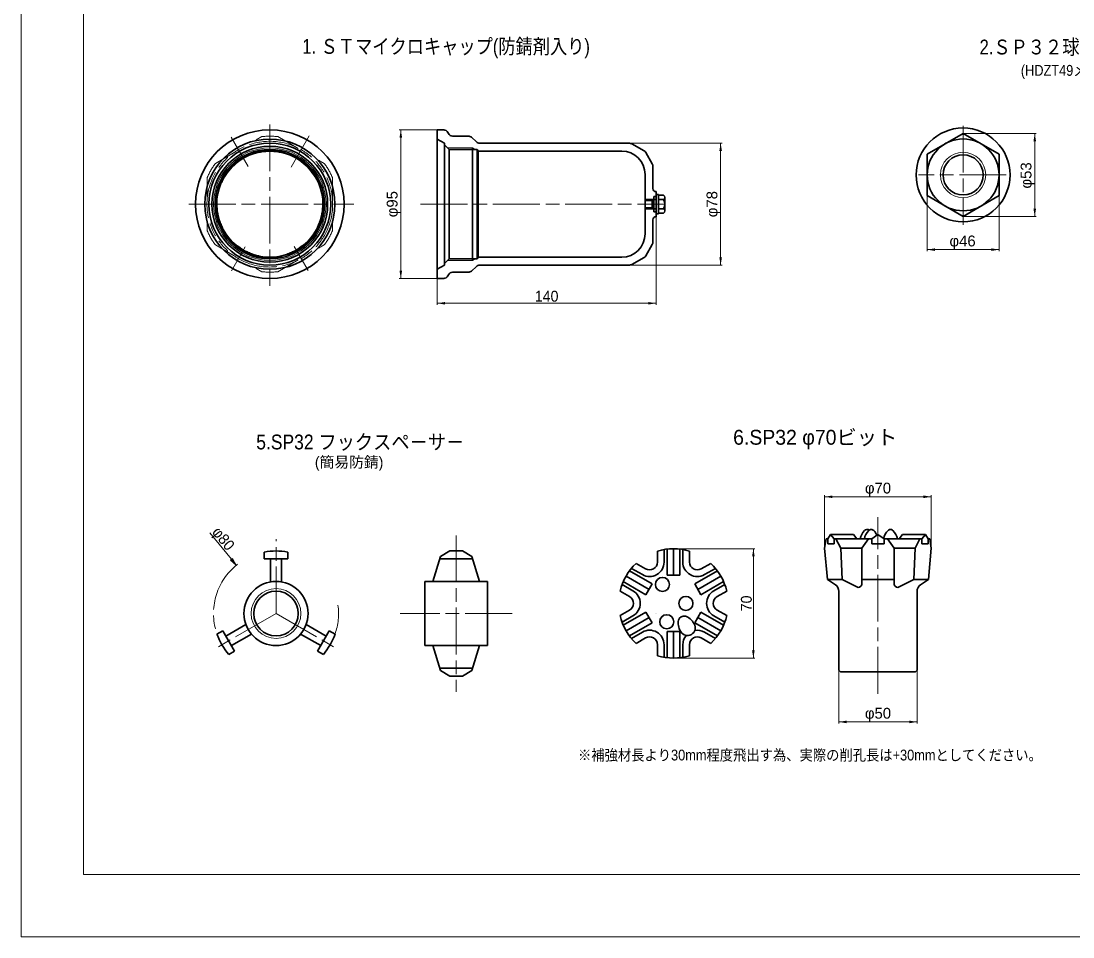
# Model space of a CAD drawing. Units: millimetres at full size, sheet at 1:2.5. Extents: x 2197 to 3877, y 1207 to 2409.
# Drawn here: x 2197 to 2869, y 1221 to 1807 of the extents above; entities that cross this region are included whole.
import ezdxf
from ezdxf.enums import TextEntityAlignment as Align

# ---------------------------------------------------------------- set-up
doc = ezdxf.new("R2010")
doc.units = ezdxf.units.MM
doc.header["$LTSCALE"] = 2.5
for name, pattern in [('CHAIN', [18.5, 12, -1.5, 3.5, -1.5]), ('CHAIN_DOUBLE_DASH', [23.5, 12, -1.5, 3.5, -1.5, 3.5, -1.5]), ('DASHED_SPACED', [12, 6, -6])]:
    doc.linetypes.add(name, pattern=pattern)
for name, color, linetype, lineweight in [('1外形線', 7, 'Continuous', 35), ('2細い実線', 3, 'Continuous', 20), ('3隠れ線', 2, 'DASHED_SPACED', 13), ('4中心線', 1, 'CHAIN', 15), ('5想像線', 6, 'CHAIN_DOUBLE_DASH', 13), ('6寸法線', 4, 'Continuous', 13), ('7 枠・タイトル', 7, 'Continuous', 13)]:
    doc.layers.add(name, color=color, linetype=linetype, lineweight=lineweight)
doc.styles.add('ＭＳ Ｐゴシック', font='')
doc.styles.get('ＭＳ Ｐゴシック').set_extended_font_data('MS PGothic')

# ---------------------------------------------------------------- blocks, each defined once
blk = doc.blocks.new('filled_arrow')
at = {"color": 0, "linetype": 'Continuous', "lineweight": -2}
blk.add_solid([(7.5, 1.25), (0, 0), (7.5, -1.25)], dxfattribs=at)

msp = doc.modelspace()

# ---------------------------------------------------------------- hatches: boundary and pattern name
at = {"layer": '6寸法線'}
msp.add_hatch(color=256, dxfattribs=at).paths.add_polyline_path([(2331.684, 1463.621), (2330.397, 1462.562), (2334.216, 1459.23)])

# ---------------------------------------------------------------- linework, layer by layer
at = {"layer": '1外形線'}
for p, q in [((2462.734, 1737.663), (2466.88, 1737.663)), ((2462.734, 1737.663), (2462.734, 1642.663)), ((2467.334, 1729.163), (2462.734, 1731.819)), ((2469.563, 1736.005), (2469.905, 1735.321)), ((2472.588, 1733.663), (2482.607, 1733.663)), ((2484.582, 1732.921), (2487.877, 1729.939)), ((2776.149, 1722.148), (2799.149, 1735.427)), ((2799.149, 1735.427), (2822.149, 1722.148)), ((2467.334, 1729.163), (2467.334, 1690.163)), ((2467.334, 1728.163), (2470.334, 1725.163)), ((2470.334, 1725.163), (2488.334, 1725.163)), ((2470.334, 1725.163), (2470.334, 1690.163)), ((2485.334, 1726.163), (2485.334, 1690.163)), ((2488.334, 1725.163), (2488.912, 1724.163)), ((2488.334, 1725.163), (2488.334, 1690.163)), ((2488.912, 1724.163), (2488.912, 1690.163)), ((2488.912, 1724.163), (2580.734, 1724.163)), ((2489.89, 1729.163), (2585.682, 1729.163)), ((2595.038, 1724.225), (2587.182, 1728.761)), ((2600.332, 1715.859), (2596.136, 1723.127)), ((2776.149, 1722.148), (2776.149, 1695.606)), ((2822.149, 1722.148), (2822.149, 1695.606)), ((2600.734, 1714.359), (2600.734, 1700.163)), ((2595.734, 1709.163), (2595.734, 1690.163)), ((2602.734, 1698.163), (2602.734, 1682.163)), ((2602.743, 1696.413), (2604.343, 1696.413)), ((2602.743, 1683.913), (2602.743, 1696.413)), ((2604.343, 1683.913), (2604.343, 1696.413)), ((2604.343, 1695.937), (2607.543, 1695.937)), ((2467.334, 1690.163), (2467.334, 1651.163)), ((2470.334, 1655.163), (2470.334, 1690.163)), ((2485.334, 1654.163), (2485.334, 1690.163)), ((2488.334, 1655.163), (2488.334, 1690.163)), ((2488.912, 1656.163), (2488.912, 1690.163)), ((2602.743, 1693.163), (2595.734, 1693.163)), ((2595.734, 1692.55), (2600.221, 1692.55)), ((2595.734, 1690.163), (2595.734, 1671.163)), ((2600.221, 1692.55), (2601.334, 1693.663)), ((2600.221, 1692.55), (2600.221, 1690.163)), ((2600.221, 1687.776), (2600.221, 1690.163)), ((2601.334, 1695.163), (2601.334, 1690.163)), ((2601.334, 1695.163), (2602.734, 1695.163)), ((2601.334, 1685.163), (2601.334, 1690.163)), ((2604.343, 1693.05), (2607.543, 1693.05)), ((2608.343, 1685.833), (2608.343, 1694.493)), ((2776.149, 1695.606), (2799.149, 1682.327)), ((2799.149, 1682.327), (2822.149, 1695.606)), ((2595.734, 1687.776), (2600.221, 1687.776)), ((2602.743, 1687.163), (2595.734, 1687.163)), ((2600.221, 1687.776), (2601.334, 1686.663)), ((2601.334, 1685.163), (2602.734, 1685.163)), ((2604.343, 1683.913), (2602.743, 1683.913)), ((2604.343, 1687.276), (2607.543, 1687.276)), ((2604.343, 1684.39), (2607.543, 1684.39)), ((2600.734, 1680.163), (2600.734, 1665.967)), ((2600.332, 1664.467), (2596.136, 1657.199)), ((2488.334, 1655.163), (2488.912, 1656.163)), ((2488.912, 1656.163), (2580.734, 1656.163)), ((2595.038, 1656.101), (2587.182, 1651.565)), ((2467.334, 1651.163), (2462.734, 1648.507)), ((2467.334, 1652.163), (2470.334, 1655.163)), ((2470.334, 1655.163), (2488.334, 1655.163)), ((2484.582, 1647.405), (2487.877, 1650.387)), ((2489.89, 1651.163), (2585.682, 1651.163)), ((2462.734, 1642.663), (2466.88, 1642.663)), ((2469.563, 1644.321), (2469.905, 1645.005)), ((2472.588, 1646.663), (2482.607, 1646.663)), ((2710.58, 1470.051), (2711.471, 1476.051)), ((2711.471, 1476.051), (2712.57, 1476.051)), ((2711.471, 1476.051), (2712.57, 1476.051)), ((2712.57, 1476.051), (2711.471, 1476.051)), ((2714.37, 1478.851), (2712.57, 1476.051)), ((2712.57, 1472.851), (2712.57, 1476.051)), ((2714.37, 1478.851), (2716.567, 1476.051)), ((2729.084, 1478.851), (2714.375, 1478.851)), ((2716.567, 1476.051), (2740.69, 1476.051)), ((2716.567, 1476.051), (2740.69, 1476.051)), ((2716.567, 1472.851), (2716.567, 1476.051)), ((2720.825, 1470.051), (2717.816, 1476.051)), ((2720.825, 1470.051), (2717.816, 1476.051)), ((2731.095, 1476.051), (2729.084, 1478.851)), ((2738.69, 1476.051), (2734.433, 1470.051)), ((2740.69, 1476.051), (2744.69, 1478.831)), ((2740.69, 1472.851), (2740.69, 1476.051)), ((2748.69, 1476.051), (2744.69, 1478.831)), ((2748.69, 1476.051), (2772.813, 1476.051)), ((2748.69, 1472.851), (2748.69, 1476.051)), ((2748.69, 1476.051), (2772.813, 1476.051)), ((2750.69, 1476.051), (2754.946, 1470.051)), ((2758.285, 1476.051), (2760.281, 1478.831)), ((2760.281, 1478.831), (2775.01, 1478.831)), ((2768.555, 1470.051), (2771.563, 1476.051)), ((2775.01, 1478.831), (2772.813, 1476.051)), ((2772.813, 1472.851), (2772.813, 1476.051)), ((2775.01, 1478.831), (2776.809, 1476.051)), ((2776.809, 1476.051), (2777.909, 1476.051)), ((2776.809, 1472.851), (2776.809, 1476.051)), ((2776.809, 1476.051), (2777.909, 1476.051)), ((2778.799, 1470.051), (2777.909, 1476.051)), ((2352.122, 1463.334), (2352.122, 1467.624)), ((2367.122, 1463.334), (2367.122, 1467.624)), ((2470.889, 1468.334), (2464.862, 1464.854)), ((2478.835, 1468.334), (2470.889, 1468.334)), ((2478.835, 1468.334), (2484.862, 1464.854)), ((2603.578, 1468.269), (2603.578, 1461.216)), ((2607.835, 1469.288), (2607.835, 1461.204)), ((2609.835, 1469.577), (2609.835, 1452.806)), ((2613.835, 1469.806), (2613.835, 1452.806)), ((2617.835, 1452.806), (2617.835, 1469.577)), ((2619.835, 1469.288), (2619.835, 1461.204)), ((2624.092, 1468.269), (2624.092, 1461.216)), ((2712.33, 1450.051), (2710.58, 1470.051)), ((2712.57, 1472.851), (2716.567, 1472.851)), ((2720.825, 1470.051), (2721.698, 1450.051)), ((2720.825, 1470.051), (2734.433, 1470.051)), ((2734.433, 1450.051), (2734.433, 1470.051)), ((2740.69, 1472.851), (2748.69, 1472.851)), ((2754.946, 1450.051), (2754.946, 1470.051)), ((2754.946, 1470.051), (2768.555, 1470.051)), ((2768.555, 1470.051), (2767.681, 1450.051)), ((2776.809, 1472.851), (2772.813, 1472.851)), ((2778.799, 1470.051), (2777.049, 1450.051)), ((2367.122, 1463.334), (2352.122, 1463.334)), ((2356.122, 1448.538), (2356.122, 1463.334)), ((2363.122, 1448.538), (2363.122, 1463.334)), ((2464.862, 1464.854), (2459.862, 1448.834)), ((2485.336, 1463.334), (2464.387, 1463.334)), ((2484.862, 1464.854), (2489.862, 1448.834)), ((2589.97, 1460.408), (2596.08, 1456.884)), ((2637.7, 1460.408), (2631.59, 1456.884)), ((2585.712, 1455.641), (2600.24, 1447.263)), ((2586.961, 1457.229), (2593.964, 1453.191)), ((2627.43, 1447.263), (2641.958, 1455.641)), ((2640.709, 1457.229), (2633.706, 1453.191)), ((2494.862, 1448.834), (2454.862, 1448.834)), ((2454.862, 1448.834), (2454.862, 1407.834)), ((2494.862, 1448.834), (2494.862, 1407.834)), ((2580.971, 1446.847), (2587.973, 1442.806)), ((2596.244, 1440.333), (2581.715, 1448.711)), ((2583.515, 1452.29), (2598.242, 1443.798)), ((2596.244, 1440.333), (2600.24, 1447.263)), ((2617.835, 1452.806), (2609.835, 1452.806)), ((2627.43, 1447.263), (2631.426, 1440.333)), ((2644.155, 1452.29), (2629.428, 1443.798)), ((2645.954, 1448.711), (2631.426, 1440.333)), ((2646.699, 1446.847), (2639.697, 1442.806)), ((2712.33, 1450.051), (2721.698, 1450.051)), ((2712.33, 1450.051), (2717.414, 1446.748)), ((2721.698, 1450.051), (2731.934, 1445.051)), ((2734.433, 1450.051), (2754.946, 1450.051)), ((2734.433, 1450.051), (2734.433, 1447.55)), ((2754.946, 1450.051), (2754.946, 1447.55)), ((2767.681, 1450.051), (2757.445, 1445.051)), ((2767.681, 1450.051), (2777.049, 1450.051)), ((2777.049, 1450.051), (2771.965, 1446.748)), ((2774.69, 1450.051), (2776.787, 1450.051)), ((2579.725, 1442.651), (2585.834, 1439.125)), ((2647.944, 1442.651), (2641.835, 1439.125)), ((2719.69, 1392.051), (2719.69, 1442.555)), ((2769.69, 1392.051), (2769.69, 1442.555)), ((2579.725, 1426.961), (2585.834, 1430.487)), ((2580.971, 1422.765), (2587.973, 1426.806)), ((2596.244, 1429.279), (2581.715, 1420.901)), ((2596.244, 1429.279), (2600.24, 1422.349)), ((2627.43, 1422.349), (2631.426, 1429.279)), ((2645.954, 1420.901), (2631.426, 1429.279)), ((2646.699, 1422.765), (2639.697, 1426.806)), ((2647.944, 1426.961), (2641.835, 1430.487)), ((2340.374, 1421.263), (2327.561, 1413.865)), ((2378.869, 1421.263), (2391.683, 1413.865)), ((2583.515, 1417.322), (2598.242, 1425.814)), ((2585.712, 1413.971), (2600.24, 1422.349)), ((2627.43, 1422.349), (2641.958, 1413.971)), ((2644.155, 1417.322), (2629.428, 1425.814)), ((2325.561, 1417.329), (2321.845, 1415.184)), ((2325.561, 1417.329), (2333.061, 1404.339)), ((2343.874, 1415.201), (2331.061, 1407.803)), ((2375.369, 1415.201), (2388.183, 1407.803)), ((2386.183, 1404.339), (2393.683, 1417.329)), ((2393.683, 1417.329), (2397.398, 1415.184)), ((2586.961, 1412.383), (2593.964, 1416.421)), ((2617.835, 1416.806), (2609.835, 1416.806)), ((2609.835, 1400.035), (2609.835, 1416.806)), ((2613.835, 1399.806), (2613.835, 1416.806)), ((2617.835, 1416.806), (2617.835, 1400.035)), ((2640.709, 1412.383), (2633.706, 1416.421)), ((2494.862, 1407.834), (2454.862, 1407.834)), ((2464.862, 1391.814), (2459.862, 1407.834)), ((2484.862, 1391.814), (2489.862, 1407.834)), ((2589.97, 1409.204), (2596.08, 1412.728)), ((2603.578, 1401.343), (2603.578, 1408.396)), ((2607.835, 1400.324), (2607.835, 1408.408)), ((2619.835, 1400.324), (2619.835, 1408.408)), ((2624.092, 1401.343), (2624.092, 1408.396)), ((2637.7, 1409.204), (2631.59, 1412.728)), ((2333.061, 1404.339), (2329.345, 1402.193)), ((2386.183, 1404.339), (2389.898, 1402.193)), ((2485.336, 1393.334), (2464.387, 1393.334)), ((2470.889, 1388.334), (2464.862, 1391.814)), ((2478.835, 1388.334), (2470.889, 1388.334)), ((2478.835, 1388.334), (2484.862, 1391.814)), ((2719.69, 1392.051), (2720.69, 1391.051)), ((2720.69, 1391.051), (2768.69, 1391.051)), ((2769.69, 1392.051), (2768.69, 1391.051))]:
    msp.add_line(p, q, dxfattribs=at)
for centre, radius in [((2355.656, 1690.163), 47.5), ((2799.149, 1708.877), 30), ((2355.656, 1690.163), 41.656), ((2799.149, 1708.877), 22.993), ((2355.656, 1690.163), 39), ((2355.656, 1690.163), 37), ((2355.656, 1690.163), 35), ((2355.656, 1690.163), 34), ((2799.149, 1708.877), 12.85), ((2359.622, 1428.334), 20.505), ((2606.833, 1446.927), 4.5), ((2359.622, 1428.334), 14.27), ((2621.835, 1434.806), 4.5), ((2609.557, 1423.061), 4.5)]:
    msp.add_circle(centre, radius, dxfattribs=at)
for centre, radius, start, end in [((2466.88, 1734.663), 3, 26.56505, 90), ((2472.588, 1736.663), 3, 206.56505, 270), ((2482.607, 1730.663), 3, 48.81407, 90), ((2489.89, 1732.163), 3, 227.85137, 270), ((2580.734, 1709.163), 15, 0, 90), ((2585.682, 1726.163), 3, 60, 90), ((2593.538, 1721.627), 3, 30, 60), ((2597.734, 1714.359), 3, 0, 30), ((2602.734, 1700.163), 2, 180, 270), ((2606.64, 1694.493), 1.702, 302.0046, 57.9954), ((2602.734, 1690.163), 5.608, 329.02089, 30.97911), ((2606.64, 1685.833), 1.702, 302.0046, 57.9954), ((2602.734, 1680.163), 2, 90, 180), ((2580.734, 1671.163), 15, 270, 0), ((2597.734, 1665.967), 3, 330, 0), ((2593.538, 1658.699), 3, 300, 330), ((2489.89, 1648.163), 3, 90, 132.14863), ((2585.682, 1654.163), 3, 270, 300), ((2466.88, 1645.663), 3, 270, 333.43495), ((2472.588, 1643.663), 3, 90, 153.43495), ((2482.607, 1649.663), 3, 270, 311.18593), ((2743.109, 1474.263), 10, 134.72596, 169.69931), ((2745.829, 1474.263), 10, 134.72596, 169.69931), ((2737.659, 1480.151), 2, 47.15038, 142.53092), ((2740.38, 1480.151), 2, 37.46908, 142.53092), ((2734.93, 1474.263), 10, 24.31832, 45.27404), ((2758.139, 1474.263), 10, 134.72596, 168.30909), ((2752.69, 1480.151), 2, 37.46908, 142.53092), ((2752.69, 1480.151), 2, 46.56746, 133.43254), ((2747.24, 1474.263), 10, 10.30069, 45.27404), ((2359.622, 1428.334), 40, 79.19308, 100.80692), ((2613.835, 1434.806), 35, 72.95921, 107.04079), ((2613.835, 1434.806), 35, 72.95921, 107.04079), ((2613.835, 1434.806), 35, 132.98887, 167.04758), ((2598.585, 1461.204), 9.25, 240.02966, 0), ((2598.578, 1461.216), 5, 240.02966, 0), ((2629.085, 1461.204), 9.25, 180, 299.97034), ((2629.092, 1461.216), 5, 180, 299.97034), ((2613.835, 1434.806), 35, 12.95242, 47.01113), ((2731.856, 1447.627), 2.578, 271.72383, 1.72383), ((2757.523, 1447.627), 2.578, 178.27617, 268.27617), ((2583.349, 1434.794), 9.25, 0.07124, 60.00679), ((2644.321, 1434.794), 9.25, 119.99321, 179.92876), ((2714.69, 1442.555), 5, 0, 56.98559), ((2774.69, 1442.555), 5, 123.01441, 180), ((2583.335, 1434.794), 5, 0.02162, 60.00679), ((2583.335, 1434.817), 5, 299.99321, 359.97838), ((2583.349, 1434.817), 9.25, 299.99321, 359.92876), ((2644.321, 1434.817), 9.25, 180.07124, 240.00679), ((2644.335, 1434.794), 5, 119.99321, 179.97838), ((2644.335, 1434.817), 5, 180.02162, 240.00679), ((2613.835, 1434.806), 35, 192.95242, 227.01113), ((2613.835, 1434.806), 12.5, 209.97034, 210.03347), ((2613.839, 1434.799), 12.5, 209.93306, 209.99619), ((2613.835, 1434.806), 35, 312.98887, 347.04758), ((2613.835, 1434.806), 14, 268.44038, 270), ((2613.839, 1434.799), 12.5, 269.98135, 270.70047), ((2622.818, 1419.257), 5, 210.01483, 30.01483), ((2359.622, 1428.334), 40, 199.19308, 220.80692), ((2359.622, 1428.334), 40, 319.19308, 340.80692), ((2598.585, 1408.408), 9.25, 0, 119.97034), ((2598.578, 1408.396), 5, 0, 119.97034), ((2629.085, 1408.408), 9.25, 140.20769, 180), ((2629.092, 1408.396), 5, 60.02966, 180), ((2629.085, 1408.408), 9.25, 60.02966, 99.82196), ((2613.835, 1434.806), 35, 252.95921, 287.04079)]:
    msp.add_arc(centre, radius, start, end, dxfattribs=at)
msp.add_ellipse((2622.818, 1419.257), major_axis=(4.057, -7.022), ratio=0.616523, start_param=1.5707963, end_param=4.712389, dxfattribs=at)
at = {"layer": '2細い実線'}
for p, q in [((2469.334, 1726.163), (2485.334, 1726.163)), ((2485.334, 1726.163), (2487.066, 1725.163)), ((2600.834, 1693.163), (2595.734, 1693.163)), ((2600.834, 1687.163), (2595.734, 1687.163)), ((2469.334, 1654.163), (2485.334, 1654.163)), ((2485.334, 1654.163), (2487.066, 1655.163))]:
    msp.add_line(p, q, dxfattribs=at)
for centre, radius in [((2355.656, 1690.163), 36), ((2799.149, 1708.877), 14.5), ((2359.622, 1428.334), 15.92)]:
    msp.add_circle(centre, radius, dxfattribs=at)
at = {"layer": '3隠れ線'}
for p, q in [((2320.851, 1716.256), (2350.461, 1733.352)), ((2360.851, 1733.352), (2390.461, 1716.256)), ((2315.656, 1707.258), (2315.656, 1673.068)), ((2395.656, 1707.258), (2395.656, 1673.068)), ((2320.851, 1664.07), (2350.461, 1646.974)), ((2360.851, 1646.974), (2390.461, 1664.07))]:
    msp.add_line(p, q, dxfattribs=at)
msp.add_circle((2355.656, 1690.163), 33.66, dxfattribs=at)
for start, end in [(83.14104, 96.85896), (143.14104, 156.85896), (23.14104, 36.85896), (203.14104, 216.85896), (323.14104, 336.85896), (263.14104, 276.85896)]:
    msp.add_arc((2355.656, 1690.163), 43.5, start, end, dxfattribs=at)
at = {"layer": '4中心線'}
for p, q in [((2355.656, 1741.184), (2355.656, 1637.972)), ((2355.656, 1741.184), (2355.656, 1637.972)), ((2799.149, 1740.334), (2799.149, 1677.019)), ((2341.727, 1714.289), (2330.856, 1733.117)), ((2369.319, 1713.828), (2380.922, 1733.925)), ((2826.781, 1708.877), (2770.681, 1708.877)), ((2303.864, 1690.163), (2409.391, 1690.163)), ((2303.864, 1690.163), (2409.391, 1690.163)), ((2452.114, 1690.163), (2607.968, 1690.163)), ((2331.091, 1647.615), (2339.953, 1662.964)), ((2380.127, 1647.779), (2371.264, 1663.13)), ((2744.69, 1376.926), (2744.69, 1489.957)), ((2359.622, 1428.334), (2359.622, 1475.819)), ((2474.862, 1478.334), (2474.862, 1378.334)), ((2359.622, 1428.334), (2320.022, 1405.471)), ((2359.622, 1428.334), (2399.221, 1405.471)), ((2510.593, 1428.334), (2439.131, 1428.334))]:
    msp.add_line(p, q, dxfattribs=at)
at = {"layer": '5想像線'}
for radius in [40.201, 34.501]:
    msp.add_circle((2355.656, 1690.163), radius, dxfattribs=at)
for start, end in [(133.45183, 199.19308), (340.80692, 7.65944)]:
    msp.add_arc((2359.622, 1428.334), 40, start, end, dxfattribs=at)
for centre, major_axis in [((2602.056, 1694.147), (0, 1.016)), ((2602.056, 1686.179), (0, -1.016))]:
    msp.add_ellipse(centre, major_axis=major_axis, ratio=0.688699, dxfattribs=at)
at = {"layer": '6寸法線'}
for p, q in [((2462.672, 1737.663), (2438.452, 1737.663)), ((2439.452, 1642.663), (2439.452, 1737.663)), ((2799.211, 1735.427), (2845.974, 1735.427)), ((2844.974, 1682.327), (2844.974, 1735.427)), ((2585.744, 1729.163), (2645.048, 1729.163)), ((2644.048, 1651.163), (2644.048, 1729.163)), ((2776.149, 1695.544), (2776.149, 1660.068)), ((2822.149, 1695.544), (2822.149, 1660.068)), ((2799.211, 1682.327), (2845.974, 1682.327)), ((2602.734, 1682.101), (2602.734, 1625.769)), ((2776.149, 1661.068), (2822.149, 1661.068)), ((2585.744, 1651.163), (2645.048, 1651.163)), ((2462.672, 1642.663), (2438.452, 1642.663)), ((2462.734, 1644.601), (2462.734, 1625.769)), ((2462.734, 1626.769), (2602.734, 1626.769)), ((2710.58, 1470.114), (2710.58, 1504.012)), ((2710.58, 1503.012), (2778.799, 1503.012)), ((2778.799, 1470.114), (2778.799, 1504.012)), ((2317.248, 1479.865), (2331.04, 1463.091)), ((2613.897, 1469.806), (2665.978, 1469.806)), ((2664.978, 1469.806), (2664.978, 1399.806)), ((2359.532, 1428.334), (2359.712, 1428.334)), ((2359.622, 1428.244), (2359.622, 1428.424)), ((2613.897, 1399.806), (2665.978, 1399.806)), ((2719.69, 1391.989), (2719.69, 1357.998)), ((2769.69, 1391.989), (2769.69, 1357.998)), ((2719.69, 1358.998), (2769.69, 1358.998))]:
    msp.add_line(p, q, dxfattribs=at)
msp.add_lwpolyline([(2331.684, 1463.621), (2330.397, 1462.562), (2334.216, 1459.23)], close=True, dxfattribs=at)
msp.add_arc((2359.622, 1428.334), 40, 127.9982, 133.36231, dxfattribs=at)
at = {"layer": '7 枠・タイトル'}
for p, q in [((2196.512, 2409.457), (2196.512, 1221.457)), ((2236.512, 2369.457), (2236.512, 1261.457)), ((2236.512, 1261.457), (3836.512, 1261.457)), ((2196.512, 1221.457), (3876.512, 1221.457))]:
    msp.add_line(p, q, dxfattribs=at)

# ---------------------------------------------------------------- block references
at = {"layer": '6寸法線', "xscale": 0.667, "yscale": 0.667}
for p, rotation in [((2439.452, 1737.663), 270), ((2844.974, 1735.427), 270), ((2644.048, 1729.163), 270), ((2844.974, 1682.327), 90), ((2644.048, 1651.163), 90), ((2822.149, 1661.068), 180), ((2439.452, 1642.663), 90), ((2602.734, 1626.769), 180), ((2778.799, 1503.012), 180), ((2664.978, 1469.806), 270), ((2664.978, 1399.806), 90), ((2769.69, 1358.998), 180)]:
    msp.add_blockref('filled_arrow', p, dxfattribs=dict(at, rotation=rotation))
for p in [(2776.149, 1661.068), (2462.734, 1626.769), (2710.58, 1503.012), (2719.69, 1358.998)]:
    msp.add_blockref('filled_arrow', p, dxfattribs=at)

# ---------------------------------------------------------------- texts
at = {"layer": '6寸法線', "style": 'ＭＳ Ｐゴシック', "width": 1.05}
for s, p in [('φ53', (2839.42, 1708.528)), ('φ95', (2433.898, 1690.163)), ('φ78', (2638.494, 1690.163))]:
    msp.add_text(s, height=6.928, rotation=90, dxfattribs=at).set_placement(p, align=Align.MIDDLE_CENTER)
for s, p in [('φ46', (2798.8, 1666.622)), ('φ70', (2744.69, 1508.566)), ('φ50', (2744.69, 1364.552))]:
    msp.add_text(s, height=6.928, dxfattribs=at).set_placement(p, align=Align.MIDDLE_CENTER)
at = {"layer": '6寸法線', "style": 'ＭＳ Ｐゴシック'}
msp.add_text('140', height=6.928, dxfattribs=at).set_placement((2532.734, 1631.269), align=Align.MIDDLE_CENTER)
for s, rotation, p in [('φ80', 309.431, (2326.032, 1476.267)), ('70', 90, (2660.478, 1434.806))]:
    msp.add_text(s, height=6.928, rotation=rotation, dxfattribs=at).set_placement(p, align=Align.MIDDLE_CENTER)
at = {"layer": '7 枠・タイトル', "style": 'ＭＳ Ｐゴシック'}
for s, height, width, p in [('1. ＳＴマイクロキャップ(防錆剤入り)', 9.501, 0.85, (2468.414, 1791.081)), ('(HDZT49メッキ)', 6.928, 0.9, (2866.966, 1775.741)), ('5.SP32 フックスペ－サ－', 9.501, 0.9, (2413.511, 1538.044))]:
    msp.add_text(s, height=height, dxfattribs=dict(at, width=width)).set_placement(p, align=Align.MIDDLE_CENTER)
at = {"layer": '7 枠・タイトル', "style": 'ＭＳ Ｐゴシック', "width": 0.85}
msp.add_text('2.ＳＰ３２球面六角ナット', height=9.501, dxfattribs=at).set_placement((2939.677, 1790.672), align=Align.MIDDLE_RIGHT)
at = {"layer": '7 枠・タイトル', "style": 'ＭＳ Ｐゴシック'}
msp.add_text('6.SP32 φ70ビット', height=9.501, dxfattribs=at).set_placement((2652.024, 1533.456), align=Align.BOTTOM_LEFT)
msp.add_text('(簡易防錆)', height=6.928, dxfattribs=at).set_placement((2406.377, 1525.169), align=Align.MIDDLE_CENTER)
at = {"layer": '7 枠・タイトル', "style": 'ＭＳ Ｐゴシック', "width": 0.9}
msp.add_text('※補強材長より30mm程度飛出す為、実際の削孔長は+30mmとしてください。', height=6.928, dxfattribs=at).set_placement((2552.785, 1332.259), align=Align.BOTTOM_LEFT)

doc.saveas('drawing.dxf')
